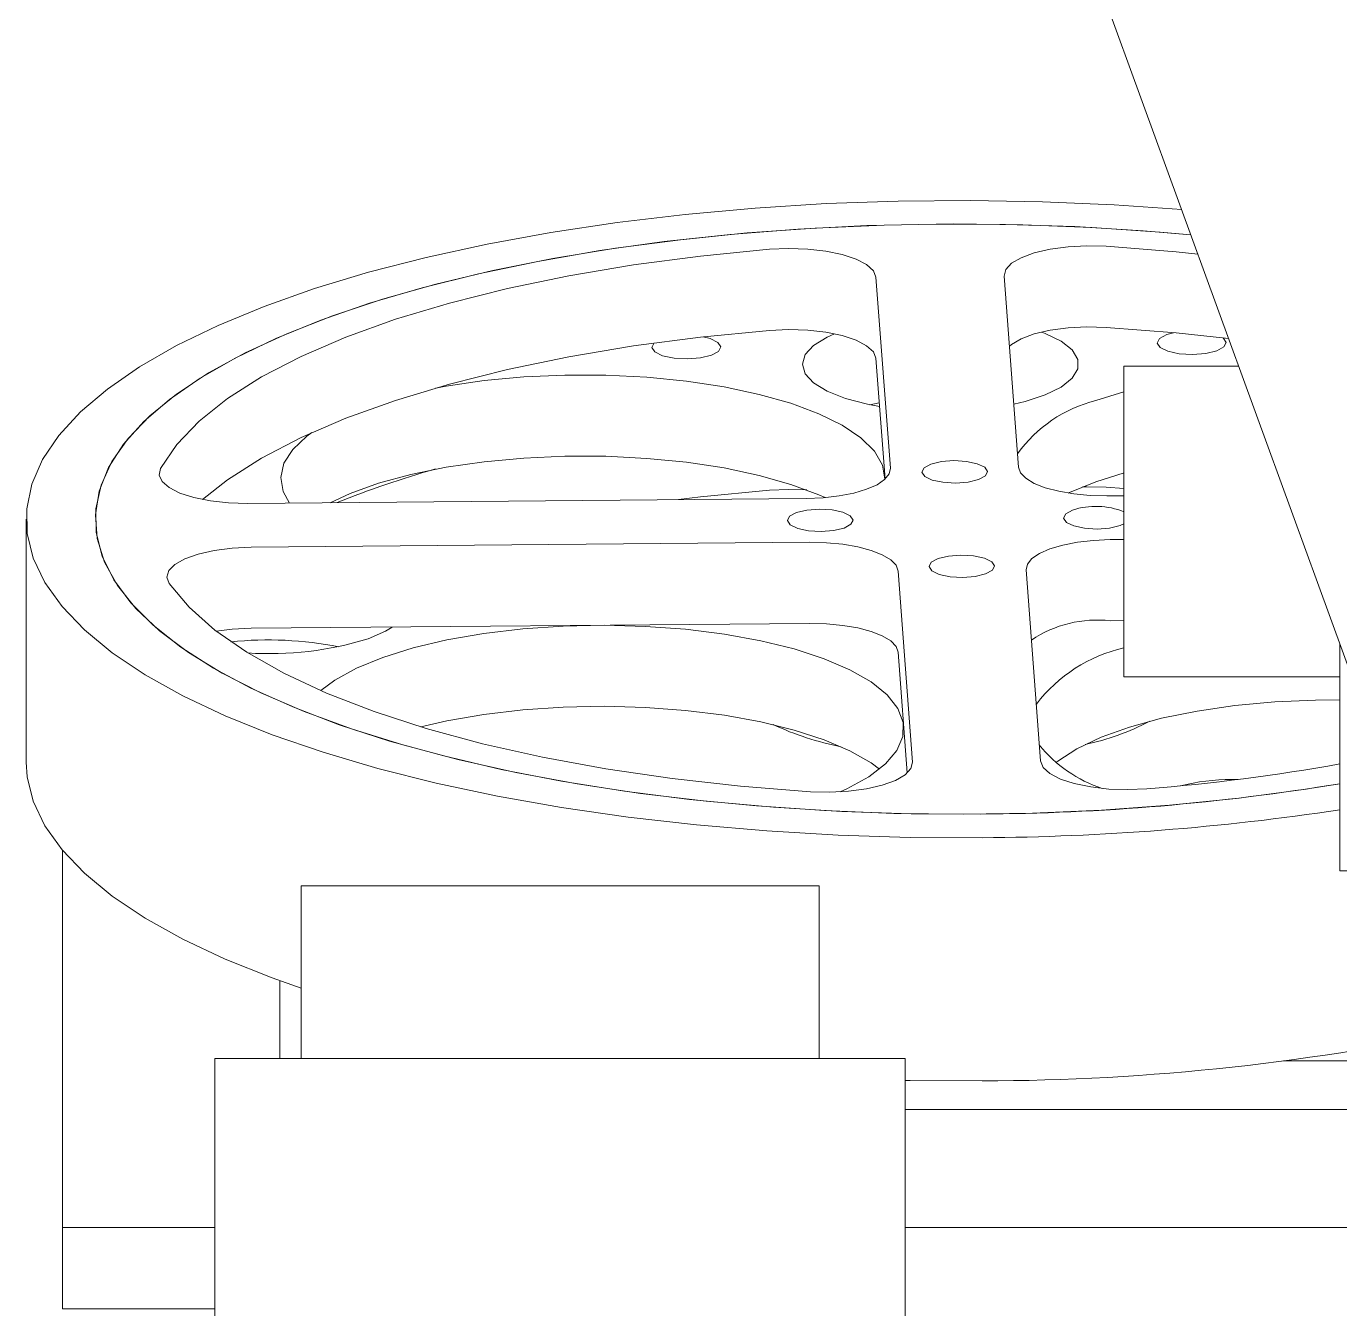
# Model space of a CAD drawing. Header units: millimetres. Extents: x -892 to 1085, y 100 to 1264.
# Drawn here: x 366 to 442.1, y 494.1 to 568.4 of the extents above; entities that cross this region are included whole.
import ezdxf

# ---------------------------------------------------------------- set-up
doc = ezdxf.new("R2010")
doc.units = ezdxf.units.MM

msp = doc.modelspace()

# ---------------------------------------------------------------- linework, layer by layer
at = {"color": 7, "linetype": 'Continuous', "lineweight": 15}
for p, q in [((453.618, 501.118), (428.14, 571.118)), ((416.104, 542.826), (415.27, 553.895)), ((422.694, 553.96), (423.528, 542.892)), ((415.798, 542.192), (415.27, 549.197)), ((436.286, 548.737), (429.64, 548.737)), ((429.64, 548.737), (429.64, 530.737)), ((428.011, 546.743), (429.64, 547.26)), ((414.909, 546.509), (415.465, 546.612)), ((428.011, 542.045), (429.658, 542.566)), ((378.872, 540.788), (411.234, 541.073)), ((428.604, 541.725), (429.64, 541.655)), ((428.655, 541.226), (429.64, 541.235)), ((366.04, 539.88), (366.04, 525.785)), ((411.426, 538.534), (379.063, 538.249)), ((429.64, 538.694), (428.846, 538.687)), ((417.386, 525.8), (416.553, 536.868)), ((423.977, 536.934), (424.81, 525.865)), ((411.426, 533.835), (379.063, 533.55)), ((429.64, 533.996), (428.846, 533.989)), ((417.08, 525.165), (416.553, 532.17)), ((442.14, 532.654), (442.14, 519.487)), ((429.64, 530.737), (442.14, 530.737)), ((435.881, 524.788), (436.249, 524.791)), ((368.14, 520.684), (368.14, 498.817)), ((442.14, 519.487), (446.933, 519.487)), ((381.97, 518.628), (381.97, 508.628)), ((411.97, 518.628), (381.97, 518.628)), ((411.97, 518.628), (411.97, 508.628)), ((380.74, 508.628), (380.74, 513.118)), ((416.97, 508.628), (376.97, 508.628)), ((376.97, 508.628), (376.97, 471.628)), ((416.97, 508.628), (416.97, 488.628)), ((438.882, 508.476), (447.04, 508.476)), ((416.97, 505.657), (447.04, 505.657)), ((368.14, 498.817), (376.97, 498.817)), ((368.14, 494.118), (368.14, 498.817)), ((416.97, 498.817), (457.14, 498.817)), ((376.97, 494.118), (368.14, 494.118))]:
    msp.add_line(p, q, dxfattribs=at)
at = {"color": 7, "linetype": 'Continuous', "lineweight": 15, "flags": 128}
for points in [[(421.431, 521.417), (417.243, 521.436), (413.073, 521.565), (408.944, 521.805), (404.882, 522.154), (400.911, 522.609), (397.056, 523.168), (393.338, 523.827), (389.781, 524.583), (386.406, 525.431), (383.234, 526.366), (380.282, 527.382), (377.57, 528.473), (375.114, 529.633), (372.927, 530.855), (371.024, 532.131), (369.415, 533.453), (368.111, 534.814), (367.12, 536.206), (366.446, 537.619), (366.095, 539.047), (366.069, 540.479), (366.367, 541.908), (366.987, 543.324), (367.927, 544.72), (369.18, 546.086), (370.74, 547.416), (372.595, 548.7), (374.736, 549.931), (377.15, 551.101), (379.821, 552.204), (382.734, 553.233), (385.872, 554.182), (389.215, 555.044), (392.743, 555.816), (396.436, 556.491), (400.271, 557.067), (404.224, 557.539), (408.273, 557.905), (412.392, 558.163), (416.558, 558.311), (420.744, 558.348), (424.926, 558.273), (429.079, 558.089), (432.984, 557.811)], [(421.328, 522.785), (417.302, 522.805), (413.293, 522.935), (409.328, 523.176), (405.433, 523.525), (401.633, 523.98), (397.952, 524.538), (394.414, 525.196), (391.042, 525.949), (387.859, 526.792), (384.884, 527.72), (382.137, 528.727), (379.636, 529.806), (377.397, 530.951), (375.435, 532.154), (373.762, 533.406), (372.389, 534.701), (371.325, 536.029), (370.577, 537.382), (370.149, 538.752), (370.046, 540.128), (370.266, 541.504), (370.81, 542.868), (371.672, 544.213), (372.848, 545.53), (374.331, 546.811), (376.11, 548.046), (378.173, 549.229), (380.509, 550.351), (383.1, 551.405), (385.932, 552.384), (388.984, 553.282), (392.238, 554.094), (395.672, 554.813), (399.264, 555.435), (402.991, 555.956), (406.828, 556.373), (410.752, 556.683), (414.735, 556.885), (418.753, 556.975), (422.779, 556.955), (426.787, 556.825), (430.752, 556.584), (433.516, 556.348)], [(433.516, 556.348), (431.733, 556.507), (427.784, 556.775), (423.784, 556.933), (419.76, 556.981), (415.737, 556.918), (411.743, 556.744), (407.802, 556.461), (403.941, 556.07), (400.184, 555.575), (396.556, 554.977), (393.08, 554.282), (389.779, 553.493), (386.675, 552.617), (383.786, 551.657)], [(409.109, 555.514), (410.211, 555.561), (411.315, 555.523), (412.369, 555.404), (413.319, 555.207), (414.118, 554.944), (414.728, 554.627), (415.119, 554.271), (415.27, 553.895)], [(422.694, 553.96), (422.789, 554.339), (423.126, 554.701), (423.687, 555.028), (424.446, 555.305), (425.365, 555.518), (426.399, 555.656), (427.497, 555.713), (428.604, 555.686)], [(433.92, 555.238), (432.663, 555.364), (428.604, 555.686)], [(409.109, 555.514), (405.104, 555.122), (401.216, 554.609), (397.476, 553.981), (393.913, 553.242), (390.555, 552.398), (387.43, 551.456), (384.56, 550.423), (381.97, 549.307), (379.678, 548.116), (377.704, 546.861), (376.063, 545.552), (374.767, 544.197), (373.827, 542.809)], [(383.786, 551.657), (381.133, 550.621), (378.732, 549.515), (376.599, 548.347), (374.748, 547.124), (373.191, 545.854), (371.937, 544.546), (370.995, 543.207), (370.372, 541.846), (370.07, 540.473), (370.093, 539.096), (370.439, 537.724), (371.108, 536.365), (372.093, 535.03), (373.39, 533.726), (374.989, 532.462), (376.88, 531.247), (379.051, 530.087), (381.488, 528.99), (384.175, 527.965), (387.095, 527.016), (390.228, 526.151), (393.555, 525.375), (397.053, 524.694), (400.7, 524.11), (404.473, 523.629), (408.347, 523.253), (412.297, 522.985), (416.297, 522.827), (420.321, 522.779), (424.343, 522.843), (428.338, 523.016), (432.278, 523.299), (436.14, 523.69), (439.897, 524.185), (442.14, 524.54)], [(428.604, 550.987), (427.497, 551.015), (426.399, 550.958), (425.365, 550.82), (424.446, 550.607), (423.687, 550.33), (423.126, 550.002), (423, 549.897)], [(435.704, 550.338), (432.663, 550.666), (428.604, 550.987)], [(409.109, 550.816), (405.104, 550.423), (401.216, 549.911), (397.476, 549.283), (393.913, 548.544), (390.555, 547.7), (387.43, 546.758), (384.56, 545.724), (381.97, 544.608), (379.678, 543.418), (377.704, 542.163), (376.245, 541.016)], [(405.256, 550.441), (405.666, 550.338), (406.116, 550.12), (406.288, 549.859), (406.156, 549.596), (405.739, 549.371), (405.101, 549.217), (404.34, 549.158), (403.571, 549.203), (402.911, 549.346), (402.911, 549.346)], [(415.27, 549.197), (415.119, 549.573), (414.728, 549.928), (414.118, 550.245), (413.319, 550.509), (412.369, 550.705), (411.315, 550.825), (410.211, 550.863), (409.109, 550.816)], [(413.501, 546.874), (412.446, 547.294), (411.66, 547.778), (411.175, 548.306), (411.01, 548.857), (411.173, 549.408), (411.657, 549.936), (412.442, 550.42), (412.873, 550.613)], [(424.875, 550.719), (425.078, 550.641), (426.004, 550.187), (426.642, 549.678), (426.969, 549.136), (426.97, 548.582), (426.644, 548.04), (426.007, 547.531), (425.083, 547.076), (423.91, 546.695), (423.253, 546.538)], [(432.187, 549.604), (431.737, 549.822), (431.565, 550.082), (431.698, 550.345), (432.114, 550.571), (432.509, 550.681)], [(435.396, 550.374), (435.564, 550.117), (435.431, 549.854), (435.015, 549.629), (434.377, 549.475), (433.616, 549.416), (432.847, 549.461), (432.187, 549.604)], [(402.911, 549.346), (402.461, 549.564), (402.289, 549.824), (402.418, 550.084)], [(389.745, 547.471), (390.368, 547.585), (392.566, 547.904), (394.871, 548.118), (397.24, 548.222), (399.629, 548.215), (401.992, 548.097), (404.287, 547.87), (406.469, 547.539), (408.5, 547.108), (410.34, 546.588), (411.955, 545.986), (413.316, 545.315), (414.397, 544.586), (415.178, 543.814), (415.644, 543.013), (415.787, 542.197), (415.787, 542.182)], [(415.481, 546.402), (414.781, 546.535), (413.501, 546.874)], [(381.301, 540.809), (380.932, 541.483), (380.789, 542.298), (380.972, 543.112), (381.477, 543.911), (382.296, 544.678), (382.595, 544.897)], [(383.651, 540.83), (384.806, 541.365), (386.451, 541.958), (388.316, 542.468), (390.368, 542.887), (392.566, 543.206), (394.871, 543.419), (397.24, 543.524), (399.629, 543.517), (401.992, 543.399), (404.287, 543.172), (406.469, 542.84), (408.5, 542.41), (410.34, 541.889), (411.955, 541.287), (412.324, 541.124)], [(378.872, 540.788), (377.766, 540.82), (376.708, 540.935), (375.751, 541.127), (374.941, 541.387), (374.318, 541.701), (373.914, 542.055), (373.747, 542.43), (373.827, 542.809)], [(416.104, 542.826), (416.033, 542.492), (415.773, 542.169), (415.333, 541.869), (414.731, 541.605), (413.99, 541.385), (413.137, 541.22), (412.207, 541.114), (411.234, 541.073)], [(418.457, 543.063), (418.061, 542.848), (417.935, 542.599), (418.098, 542.351), (418.526, 542.144), (419.153, 542.009), (419.883, 541.966), (420.606, 542.022), (421.212, 542.168), (421.608, 542.382), (421.734, 542.632), (421.57, 542.879), (421.143, 543.087), (420.516, 543.222), (419.785, 543.265), (419.062, 543.209), (418.457, 543.063)], [(428.655, 541.226), (427.677, 541.251), (426.732, 541.34), (425.856, 541.49), (425.083, 541.696), (424.442, 541.95), (423.958, 542.241), (423.649, 542.559), (423.528, 542.892)], [(426.424, 541.384), (426.489, 541.415), (428.011, 542.045)], [(403.832, 541.008), (405.104, 541.161), (409.109, 541.553)], [(411.262, 541.566), (410.211, 541.6), (409.109, 541.553)], [(428.604, 541.725), (427.497, 541.752), (427.236, 541.746)], [(410.665, 540.257), (410.269, 540.043), (410.144, 539.793), (410.307, 539.546), (410.734, 539.338), (411.361, 539.203), (412.092, 539.16), (412.815, 539.216), (413.421, 539.362), (413.816, 539.576), (413.942, 539.826), (413.779, 540.074), (413.351, 540.281), (412.725, 540.416), (411.994, 540.459), (411.271, 540.403), (410.665, 540.257)], [(426.66, 540.398), (426.264, 540.184), (426.138, 539.934), (426.302, 539.686), (426.729, 539.479), (427.356, 539.344), (428.087, 539.301), (428.81, 539.357), (429.415, 539.503), (429.64, 539.601)], [(374.329, 536.141), (374.192, 536.518), (374.302, 536.896), (374.653, 537.256), (375.227, 537.581), (375.997, 537.855), (376.925, 538.063), (377.964, 538.197), (379.063, 538.249)], [(411.426, 538.534), (412.403, 538.51), (413.348, 538.42), (414.224, 538.27), (414.998, 538.064), (415.639, 537.811), (416.123, 537.519), (416.432, 537.201), (416.553, 536.868)], [(423.977, 536.934), (424.048, 537.268), (424.308, 537.591), (424.747, 537.891), (425.35, 538.155), (426.091, 538.375), (426.943, 538.54), (427.874, 538.646), (428.846, 538.687)], [(418.869, 537.592), (418.473, 537.378), (418.347, 537.128), (418.51, 536.881), (418.938, 536.674), (419.565, 536.538), (420.295, 536.495), (421.018, 536.551), (421.624, 536.697), (422.02, 536.912), (422.146, 537.162), (421.982, 537.409), (421.555, 537.616), (420.928, 537.751), (420.197, 537.794), (419.474, 537.739), (418.869, 537.592)], [(374.329, 536.141), (375.477, 534.771), (376.975, 533.442), (378.811, 532.163), (380.972, 530.944), (383.439, 529.796), (386.194, 528.727), (389.215, 527.745), (392.479, 526.859), (395.959, 526.076), (399.628, 525.4), (403.458, 524.839), (407.418, 524.396), (411.477, 524.074)], [(379.063, 533.55), (377.964, 533.498), (377.047, 533.385)], [(383.103, 529.94), (383.91, 530.54), (385.169, 531.234), (386.691, 531.864), (388.451, 532.416), (390.413, 532.882), (392.543, 533.252), (394.801, 533.519), (397.143, 533.678), (399.527, 533.727), (401.909, 533.664), (404.243, 533.491), (406.487, 533.211), (408.598, 532.83), (410.538, 532.353), (412.27, 531.79), (413.762, 531.152), (414.985, 530.451), (415.919, 529.699), (416.544, 528.91), (416.849, 528.1), (416.829, 527.283), (416.484, 526.475), (415.82, 525.69), (414.85, 524.944), (413.592, 524.249), (413.196, 524.068)], [(387.233, 533.622), (386.844, 533.383), (385.854, 532.945)], [(416.553, 532.17), (416.432, 532.502), (416.123, 532.821), (415.639, 533.112), (414.998, 533.366), (414.224, 533.572), (413.348, 533.722), (412.403, 533.811), (411.426, 533.835)], [(388.906, 527.838), (390.413, 528.183), (392.543, 528.553), (394.801, 528.82), (397.143, 528.98), (399.527, 529.029), (401.909, 528.966), (404.243, 528.793), (406.487, 528.513), (408.598, 528.131), (410.538, 527.654), (412.27, 527.092), (413.762, 526.454), (414.985, 525.752), (415.476, 525.393)], [(425.697, 525.766), (425.801, 525.848), (426.917, 526.57), (428.311, 527.233), (429.956, 527.825), (431.821, 528.336), (433.872, 528.754), (436.071, 529.073), (438.376, 529.287), (440.745, 529.392), (442.14, 529.401)], [(430.971, 524.246), (429.87, 524.199), (428.765, 524.237), (427.712, 524.357), (426.762, 524.553), (425.962, 524.816), (425.352, 525.134), (424.962, 525.489), (424.81, 525.865)], [(381.97, 512.686), (380.282, 513.287), (377.57, 514.378), (375.114, 515.538), (372.927, 516.759), (371.024, 518.035), (369.415, 519.358), (368.111, 520.719), (367.12, 522.11), (366.446, 523.524), (366.095, 524.951), (366.04, 525.785)], [(417.386, 525.8), (417.291, 525.421), (416.955, 525.06), (416.393, 524.732), (415.634, 524.455), (414.715, 524.242), (413.682, 524.104), (412.584, 524.047), (411.477, 524.074)], [(421.431, 507.322), (417.243, 507.34), (416.97, 507.345)]]:
    msp.add_lwpolyline(points, dxfattribs=at)
at = {"color": 7, "linetype": 'Continuous', "lineweight": 15}
for centre, radius, start, end in [((429.918, 539.037), 7.938, 103.89519, 144.32083), ((405.018, 488.926), 55.981, 105.83286, 111.99117), ((428.017, 536.33), 4.288, 67.76217, 108.45286), ((428.078, 527.255), 6.777, 83.49392, 124.05808), ((380.061, 511.483), 21.393, 78.96722, 95.81312), ((380.156, 551.29), 19.209, 266.17622, 287.25719), ((431.669, 523.678), 8.976, 103.06208, 142.34919), ((424.323, 541.193), 14.701, 282.02423, 297.58414), ((416.418, 543.131), 16.742, 244.89176, 259.1161), ((430.865, 531.783), 7.912, 219.14986, 251.71326), ((421.859, 638.399), 114.517, 274.5641, 280.20119), ((420.628, 655.335), 132.552, 270.30251, 279.3401), ((435.85, 512.859), 11.929, 89.84853, 104.28861), ((420.578, 666.264), 144.85, 270.33749, 278.56106), ((421.257, 642.152), 134.83, 270.07398, 282.40249)]:
    msp.add_arc(centre, radius, start, end, dxfattribs=at)

doc.saveas('drawing.dxf')
